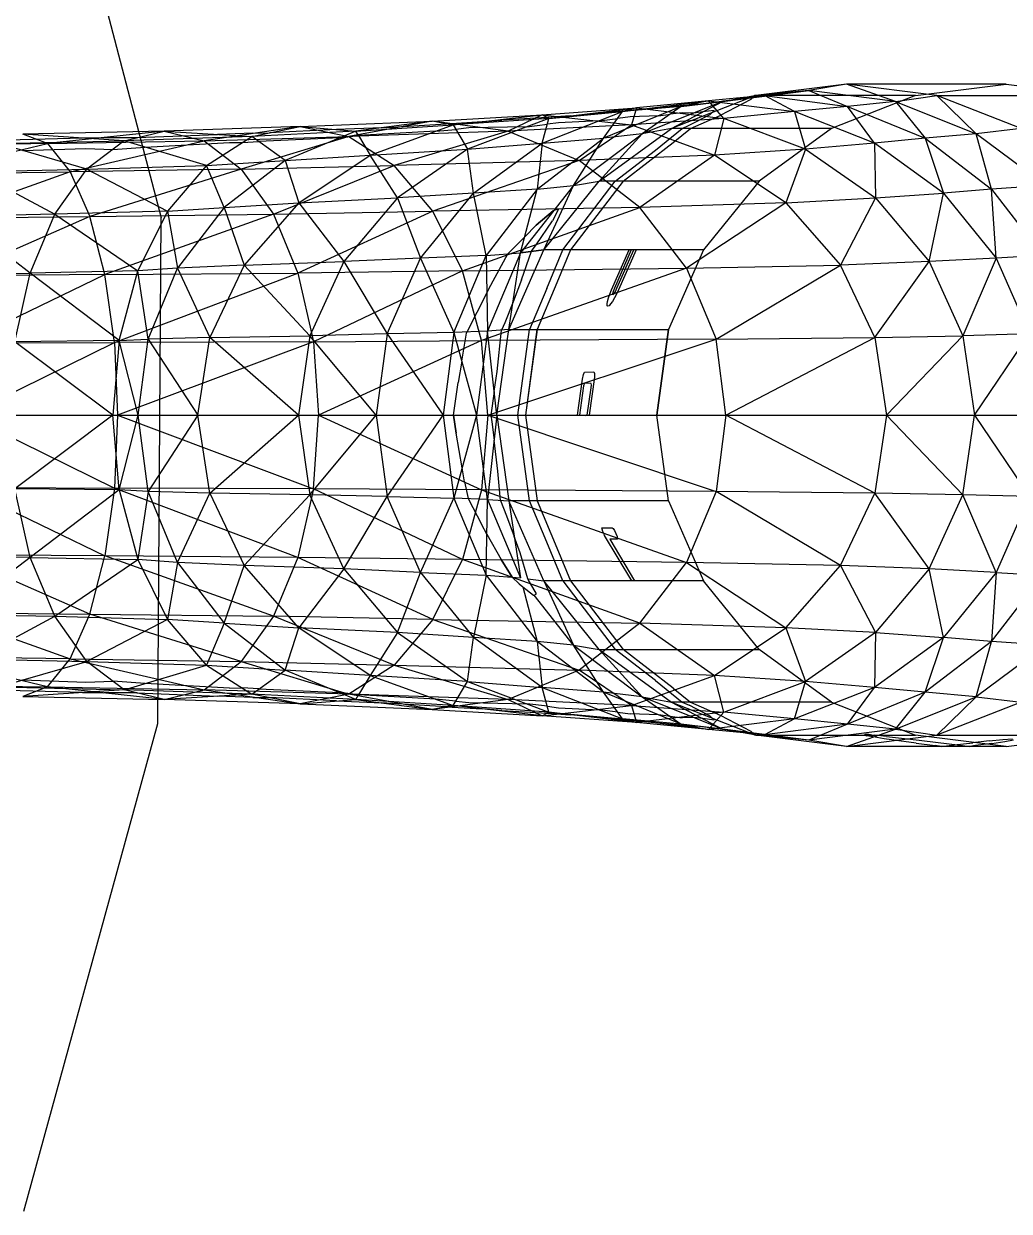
# Model space of a CAD drawing. Header units: inches. Extents: x 0 to 54693, y 0 to 31146.
# Drawn here: x 51080.1 to 51165, y 8378.4 to 8480.8 of the extents above; entities that cross this region are included whole.
import ezdxf

# ---------------------------------------------------------------- set-up
doc = ezdxf.new("R2010")
doc.units = ezdxf.units.IN
doc.header["$MEASUREMENT"] = 0
doc.layers.add('Added', color=3, linetype='Continuous')

msp = doc.modelspace()

# ---------------------------------------------------------------- linework, layer by layer
at = {"layer": 'Added', "linetype": 'Continuous', "lineweight": -2, "ltscale": 0.18}
for p, q in [((51080.93, 8506.25), (51091.94, 8464.07)), ((51150.97, 8475.59), (51143.17, 8474.62)), ((51150.97, 8475.59), (51147.75, 8475.05)), ((51155.2, 8474.1), (51150.97, 8475.59)), ((51164.73, 8475.59), (51150.97, 8475.59)), ((51158.76, 8474.62), (51150.97, 8475.59)), ((51156.94, 8474.62), (51164.73, 8475.59)), ((51164.73, 8475.59), (51172.52, 8474.62)), ((51143.17, 8474.62), (51135.91, 8471.77)), ((51136.74, 8473.67), (51143.91, 8474.61)), ((51143.91, 8474.61), (51139.09, 8474.14)), ((51140.31, 8474.1), (51147.75, 8475.05)), ((51143.91, 8474.61), (51140.31, 8474.1)), ((51140.31, 8474.1), (51143.05, 8474.6)), ((51143.21, 8474.6), (51141.31, 8474.23)), ((51142.74, 8474.26), (51143, 8474.55)), ((51143.05, 8474.6), (51143, 8474.55)), ((51143.17, 8474.62), (51143.05, 8474.6)), ((51143.05, 8474.6), (51143.21, 8474.6)), ((51143.21, 8474.6), (51143.05, 8474.6)), ((51147.75, 8475.05), (51143.17, 8474.62)), ((51156.94, 8474.62), (51143.17, 8474.62)), ((51147.75, 8475.05), (51143.91, 8474.61)), ((51143.91, 8474.61), (51151.07, 8473.67)), ((51146.5, 8473.22), (51143.91, 8474.61)), ((51147.75, 8475.05), (51151.07, 8473.67)), ((51155.2, 8474.1), (51147.75, 8475.05)), ((51156.94, 8474.62), (51149.68, 8471.77)), ((51155.2, 8474.1), (51158.76, 8474.62)), ((51158.76, 8474.62), (51172.52, 8474.62)), ((51158.76, 8474.62), (51162.15, 8471.3)), ((51166.02, 8471.77), (51158.76, 8474.62)), ((51124.77, 8472.95), (51132.88, 8473.54)), ((51125.35, 8472.64), (51132.88, 8473.54)), ((51131.95, 8473.29), (51129.31, 8473.06)), ((51136.74, 8473.67), (51130.06, 8470.92)), ((51131.67, 8473.22), (51139.09, 8474.14)), ((51136.74, 8473.67), (51131.67, 8473.22)), ((51132.88, 8473.54), (51131.67, 8473.22)), ((51133.23, 8473.41), (51131.95, 8473.29)), ((51132.88, 8473.54), (51132.45, 8472.07)), ((51139.09, 8474.14), (51132.88, 8473.54)), ((51132.88, 8473.54), (51140.42, 8472.64)), ((51133.23, 8473.41), (51135.69, 8473.64)), ((51140.31, 8474.1), (51133.38, 8471.3)), ((51136.74, 8473.67), (51133.38, 8471.3)), ((51137.26, 8473.77), (51135.69, 8473.64)), ((51135.91, 8471.77), (51140.31, 8474.1)), ((51139.09, 8474.14), (51136.74, 8473.67)), ((51136.74, 8473.67), (51140.31, 8474.1)), ((51138.17, 8473.86), (51137.26, 8473.77)), ((51138.17, 8473.86), (51140.32, 8474.12)), ((51139.59, 8473.31), (51138.59, 8473.19)), ((51140.42, 8472.64), (51139.09, 8474.14)), ((51139.09, 8474.14), (51146.5, 8473.22)), ((51139.59, 8473.31), (51139.39, 8473.13)), ((51142.74, 8474.26), (51140.09, 8472.89)), ((51140.91, 8474.18), (51140.32, 8474.12)), ((51141.31, 8474.23), (51140.91, 8474.18)), ((51151.07, 8473.67), (51146.5, 8473.22)), ((51155.2, 8474.1), (51151.07, 8473.67)), ((51151.07, 8473.67), (51157.75, 8470.92)), ((51153.4, 8470.51), (51151.07, 8473.67)), ((51155.2, 8474.1), (51157.75, 8470.92)), ((51155.2, 8474.1), (51162.15, 8471.3)), ((51103.92, 8471.93), (51115.27, 8472.4)), ((51115.27, 8472.4), (51108.1, 8471.08)), ((51115.27, 8472.4), (51108.72, 8471.54)), ((51115.27, 8472.4), (51124.77, 8472.95)), ((51116.49, 8472.18), (51115.27, 8472.4)), ((51121.83, 8471.54), (51115.27, 8472.4)), ((51116.49, 8472.18), (51119.59, 8472.36)), ((51117.09, 8472.07), (51124.77, 8472.95)), ((51125.35, 8472.64), (51117.09, 8472.07)), ((51125.35, 8472.64), (51118.32, 8469.99)), ((51119.59, 8472.36), (51121.3, 8472.49)), ((51125.19, 8472.72), (51121.3, 8472.49)), ((51124.77, 8472.95), (51121.83, 8471.54)), ((51124.77, 8470.51), (51131.67, 8473.22)), ((51124.77, 8472.95), (51132.45, 8472.07)), ((51125.35, 8472.64), (51124.77, 8472.95)), ((51124.77, 8470.51), (51125.35, 8472.64)), ((51127.16, 8472.85), (51125.19, 8472.72)), ((51126.16, 8472.26), (51125.21, 8472.13)), ((51125.35, 8472.64), (51131.67, 8473.22)), ((51129.66, 8472.43), (51126.16, 8472.26)), ((51127.16, 8472.85), (51129.31, 8473.06)), ((51129.66, 8472.43), (51131.27, 8472.63)), ((51130.06, 8470.92), (51131.67, 8473.22)), ((51132.34, 8472.78), (51131.27, 8472.63)), ((51134.78, 8472.86), (51132.34, 8472.78)), ((51140.42, 8472.64), (51132.45, 8472.07)), ((51134.78, 8472.86), (51135.62, 8472.97)), ((51135.62, 8472.97), (51135.78, 8472.99)), ((51136.83, 8473.13), (51135.78, 8472.99)), ((51137.82, 8473.09), (51136.83, 8473.13)), ((51137.44, 8472.04), (51139.25, 8472.97)), ((51137.53, 8471.77), (51140.09, 8472.89)), ((51138.59, 8473.19), (51137.82, 8473.09)), ((51139.39, 8473.13), (51139.25, 8472.97)), ((51140.42, 8472.64), (51139.61, 8469.48)), ((51146.5, 8473.22), (51140.42, 8472.64)), ((51147.45, 8469.99), (51140.42, 8472.64)), ((51146.5, 8473.22), (51147.45, 8469.99)), ((51153.4, 8470.51), (51146.5, 8473.22)), ((51092.18, 8471.55), (51080.02, 8471.29)), ((51088.74, 8470.71), (51080.02, 8471.29)), ((51082.13, 8470.47), (51080.02, 8471.29)), ((51092.18, 8471.55), (51082.13, 8470.47)), ((51088.74, 8470.71), (51092.18, 8471.55)), ((51089.85, 8470.98), (51096.78, 8471.26)), ((51103.92, 8471.93), (51092.18, 8471.55)), ((51092.18, 8471.55), (51099.74, 8471.08)), ((51092.18, 8471.55), (51095.63, 8470.71)), ((51103.92, 8471.93), (51095.63, 8470.71)), ((51099.83, 8471.37), (51096.78, 8471.26)), ((51099.74, 8471.08), (51103.92, 8471.93)), ((51108.72, 8471.54), (51099.74, 8471.08)), ((51099.83, 8471.37), (51101.26, 8471.39)), ((51107.03, 8471.67), (51101.26, 8471.39)), ((51108.72, 8471.54), (51102.61, 8469)), ((51103.92, 8471.93), (51108.72, 8471.54)), ((51103.92, 8471.93), (51108.1, 8471.08)), ((51110.94, 8471.83), (51107.03, 8471.67)), ((51121.83, 8471.54), (51108.1, 8471.08)), ((51108.72, 8471.54), (51117.09, 8472.07)), ((51108.94, 8471.16), (51108.72, 8471.54)), ((51115.59, 8471.53), (51108.94, 8471.16)), ((51109.94, 8469.48), (51117.09, 8472.07)), ((51110.94, 8471.83), (51111.38, 8471.86)), ((51111.38, 8471.86), (51116.49, 8472.18)), ((51121.83, 8471.54), (51112, 8468.59)), ((51115.59, 8471.53), (51117.32, 8471.69)), ((51117.09, 8472.07), (51116.49, 8472.18)), ((51117.09, 8472.07), (51118.32, 8469.99)), ((51118.44, 8471.82), (51117.32, 8471.69)), ((51123.44, 8471.92), (51118.44, 8471.82)), ((51132.45, 8472.07), (51121.83, 8471.54)), ((51121.83, 8471.54), (51127.94, 8469)), ((51123.44, 8471.92), (51125.21, 8472.13)), ((51127.45, 8466.85), (51133.38, 8471.3)), ((51127.94, 8469), (51132.45, 8472.07)), ((51129.68, 8467.23), (51135.91, 8471.77)), ((51133.38, 8471.3), (51129.68, 8467.23)), ((51133.38, 8471.3), (51130.06, 8470.92)), ((51132.45, 8472.07), (51139.61, 8469.48)), ((51135.91, 8471.77), (51133.38, 8471.3)), ((51134.52, 8469.89), (51136.82, 8471.77)), ((51149.68, 8471.77), (51135.91, 8471.77)), ((51136.06, 8470.57), (51137.53, 8471.77)), ((51136.82, 8471.77), (51137.44, 8472.04)), ((51149.68, 8471.77), (51143.45, 8467.23)), ((51162.15, 8471.3), (51157.75, 8470.92)), ((51166.02, 8471.77), (51162.15, 8471.3)), ((51163.48, 8466.54), (51162.15, 8471.3)), ((51168.13, 8466.85), (51162.15, 8471.3)), ((51082.13, 8470.47), (51069.53, 8470.26)), ((51071.36, 8467.86), (51082.13, 8470.47)), ((51077.91, 8470.47), (51088.74, 8470.71)), ((51085.52, 8468.26), (51077.91, 8470.47)), ((51078.72, 8470.78), (51085.16, 8470.95)), ((51082.13, 8470.47), (51095.63, 8470.71)), ((51082.13, 8470.47), (51084.1, 8468.04)), ((51084.1, 8468.04), (51095.63, 8470.71)), ((51085.16, 8470.95), (51086.99, 8470.98)), ((51088.74, 8470.71), (51085.52, 8468.26)), ((51086.99, 8470.98), (51089.85, 8470.98)), ((51099.74, 8471.08), (51088.74, 8470.71)), ((51095.84, 8468.59), (51088.74, 8470.71)), ((51090.57, 8470.17), (51097.81, 8470.57)), ((51095.63, 8470.71), (51108.1, 8471.08)), ((51095.63, 8470.71), (51098.84, 8468.26)), ((51095.84, 8468.59), (51099.74, 8471.08)), ((51097.81, 8470.57), (51098.91, 8470.55)), ((51108.1, 8471.08), (51098.84, 8468.26)), ((51098.91, 8470.55), (51100.35, 8470.64)), ((51102.61, 8469), (51099.74, 8471.08)), ((51107.32, 8470.95), (51100.35, 8470.64)), ((51107.32, 8470.95), (51108.91, 8471.15)), ((51108.1, 8471.08), (51112, 8468.59)), ((51108.91, 8471.15), (51108.94, 8471.16)), ((51108.94, 8471.16), (51109.94, 8469.48)), ((51118.32, 8469.99), (51124.77, 8470.51)), ((51118.84, 8466.2), (51124.77, 8470.51)), ((51124.33, 8466.54), (51130.06, 8470.92)), ((51124.77, 8470.51), (51124.33, 8466.54)), ((51124.77, 8470.51), (51130.06, 8470.92)), ((51127.45, 8466.85), (51130.06, 8470.92)), ((51131.73, 8467.23), (51136.06, 8470.57)), ((51153.4, 8470.51), (51147.45, 8469.99)), ((51157.75, 8470.92), (51153.4, 8470.51)), ((51153.4, 8470.51), (51153.48, 8465.78)), ((51159.34, 8466.2), (51153.4, 8470.51)), ((51157.75, 8470.92), (51163.48, 8466.54)), ((51157.75, 8470.92), (51159.34, 8466.2)), ((51079.99, 8469.87), (51085.43, 8470.04)), ((51085.43, 8470.04), (51087.76, 8469.97)), ((51087.76, 8469.97), (51090.57, 8470.17)), ((51102.61, 8469), (51109.94, 8469.48)), ((51103.79, 8465.37), (51109.94, 8469.48)), ((51109.94, 8469.48), (51118.32, 8469.99)), ((51112.29, 8465.78), (51109.94, 8469.48)), ((51118.32, 8469.99), (51112.29, 8465.78)), ((51118.84, 8466.2), (51118.32, 8469.99)), ((51139.61, 8469.48), (51127.94, 8469)), ((51131.06, 8467.23), (51134.52, 8469.89)), ((51139.61, 8469.48), (51133.18, 8464.97)), ((51147.45, 8469.99), (51139.61, 8469.48)), ((51145.75, 8465.37), (51139.61, 8469.48)), ((51147.45, 8469.99), (51145.75, 8465.37)), ((51147.45, 8469.99), (51153.48, 8465.78)), ((51075.95, 8468.04), (51085.52, 8468.26)), ((51082.77, 8464.37), (51085.52, 8468.26)), ((51098.84, 8468.26), (51084.1, 8468.04)), ((51085.52, 8468.26), (51095.84, 8468.59)), ((51085.52, 8468.26), (51092.49, 8464.64)), ((51098.84, 8468.26), (51085.79, 8464.19)), ((51095.84, 8468.59), (51092.49, 8464.64)), ((51095.84, 8468.59), (51102.61, 8469)), ((51097.36, 8464.97), (51095.84, 8468.59)), ((51102.61, 8469), (51097.36, 8464.97)), ((51098.84, 8468.26), (51112, 8468.59)), ((51098.84, 8468.26), (51101.6, 8464.37)), ((51101.6, 8464.37), (51112, 8468.59)), ((51102.61, 8469), (51103.79, 8465.37)), ((51127.94, 8469), (51112, 8468.59)), ((51115.34, 8464.64), (51112, 8468.59)), ((51127.94, 8469), (51115.34, 8464.64)), ((51133.18, 8464.97), (51127.94, 8469)), ((51071.36, 8467.86), (51084.1, 8468.04)), ((51084.1, 8468.04), (51072.93, 8464.04)), ((51075.95, 8468.04), (51082.77, 8464.37)), ((51084.1, 8468.04), (51085.79, 8464.19)), ((51124.9, 8461.32), (51129.68, 8467.23)), ((51126.54, 8461.32), (51131.06, 8467.23)), ((51131.73, 8467.23), (51127.2, 8461.32)), ((51127.45, 8466.85), (51129.68, 8467.23)), ((51143.45, 8467.23), (51129.68, 8467.23)), ((51143.45, 8467.23), (51138.66, 8461.32)), ((51118.84, 8466.2), (51112.29, 8465.78)), ((51114.29, 8460.59), (51118.84, 8466.2)), ((51124.33, 8466.54), (51118.84, 8466.2)), ((51119.93, 8460.83), (51118.84, 8466.2)), ((51124.33, 8466.54), (51119.93, 8460.83)), ((51127.45, 8466.85), (51122.9, 8461.05)), ((51122.9, 8461.05), (51124.33, 8466.54)), ((51124.33, 8466.54), (51127.45, 8466.85)), ((51124.9, 8461.32), (51127.45, 8466.85)), ((51153.48, 8465.78), (51159.34, 8466.2)), ((51158.11, 8460.29), (51159.34, 8466.2)), ((51163.48, 8466.54), (51159.34, 8466.2)), ((51159.34, 8466.2), (51163.89, 8460.59)), ((51168.13, 8466.85), (51163.48, 8466.54)), ((51163.89, 8460.59), (51163.48, 8466.54)), ((51163.48, 8466.54), (51167.88, 8460.83)), ((51097.36, 8464.97), (51103.79, 8465.37)), ((51103.79, 8465.37), (51099.08, 8460)), ((51103.79, 8465.37), (51112.29, 8465.78)), ((51103.79, 8465.37), (51107.66, 8460.29)), ((51112.29, 8465.78), (51107.66, 8460.29)), ((51112.29, 8465.78), (51114.29, 8460.59)), ((51145.75, 8465.37), (51133.18, 8464.97)), ((51145.75, 8465.37), (51137.21, 8459.72)), ((51145.75, 8465.37), (51153.48, 8465.78)), ((51145.75, 8465.37), (51150.46, 8460)), ((51153.48, 8465.78), (51150.46, 8460)), ((51153.48, 8465.78), (51158.11, 8460.29)), ((51072.93, 8464.04), (51085.79, 8464.19)), ((51085.79, 8464.19), (51074.14, 8459.06)), ((51082.77, 8464.37), (51074.26, 8464.19)), ((51080.65, 8459.3), (51074.26, 8464.19)), ((51080.65, 8459.3), (51082.77, 8464.37)), ((51092.49, 8464.64), (51082.77, 8464.37)), ((51082.77, 8464.37), (51089.93, 8459.49)), ((51085.79, 8464.19), (51101.6, 8464.37)), ((51087.08, 8459.17), (51085.79, 8464.19)), ((51101.6, 8464.37), (51087.08, 8459.17)), ((51092.49, 8464.64), (51089.93, 8459.49)), ((51091.65, 8420.47), (51091.94, 8464.07)), ((51092.49, 8464.64), (51097.36, 8464.97)), ((51092.49, 8464.64), (51093.34, 8459.72)), ((51097.36, 8464.97), (51093.34, 8459.72)), ((51097.36, 8464.97), (51099.08, 8460)), ((51101.6, 8464.37), (51115.34, 8464.64)), ((51101.6, 8464.37), (51103.72, 8459.3)), ((51115.34, 8464.64), (51103.72, 8459.3)), ((51133.18, 8464.97), (51115.34, 8464.64)), ((51117.91, 8459.49), (51115.34, 8464.64)), ((51117.91, 8459.49), (51133.18, 8464.97)), ((51125.7, 8464.68), (51124.25, 8463.43)), ((51124.25, 8463.43), (51125.7, 8464.68)), ((51126.16, 8464.81), (51125.66, 8463.8)), ((51125.76, 8464.7), (51125.7, 8464.68)), ((51126.16, 8464.81), (51125.76, 8464.7)), ((51137.21, 8459.72), (51133.18, 8464.97)), ((51123.26, 8462.43), (51124.25, 8463.43)), ((51124.25, 8461.73), (51125.66, 8463.8)), ((51123.26, 8462.43), (51121.97, 8461.14)), ((51119.93, 8460.83), (51122.9, 8461.05)), ((51122.9, 8461.05), (51120.06, 8454.3)), ((51121.97, 8461.14), (51121.81, 8460.97)), ((51121.89, 8454.43), (51124.9, 8461.32)), ((51121.89, 8454.43), (51122.9, 8461.05)), ((51124.9, 8461.32), (51122.9, 8461.05)), ((51122.9, 8461.05), (51124.9, 8461.32)), ((51122.99, 8458.73), (51123.84, 8461.18)), ((51123.84, 8461.18), (51124.25, 8461.73)), ((51138.66, 8461.32), (51124.9, 8461.32)), ((51125.16, 8457.98), (51126.54, 8461.32)), ((51127.2, 8461.32), (51126.03, 8458.47)), ((51130.74, 8457.87), (51132.25, 8461.32)), ((51132.44, 8461.32), (51130.98, 8457.99)), ((51131.2, 8457.99), (51132.66, 8461.32)), ((51132.85, 8461.32), (51131.34, 8457.87)), ((51138.66, 8461.32), (51135.66, 8454.43)), ((51099.08, 8460), (51093.34, 8459.72)), ((51099.08, 8460), (51096.12, 8453.75)), ((51099.08, 8460), (51107.66, 8460.29)), ((51104.75, 8453.9), (51099.08, 8460)), ((51107.66, 8460.29), (51104.75, 8453.9)), ((51114.29, 8460.59), (51107.66, 8460.29)), ((51107.66, 8460.29), (51111.42, 8454.06)), ((51111.42, 8454.06), (51114.29, 8460.59)), ((51119.93, 8460.83), (51114.29, 8460.59)), ((51114.29, 8460.59), (51117.16, 8454.18)), ((51117.16, 8454.18), (51119.93, 8460.83)), ((51119.93, 8460.83), (51120.06, 8454.3)), ((51120.17, 8457.96), (51121.81, 8460.97)), ((51137.21, 8459.72), (51150.46, 8460)), ((51139.74, 8453.61), (51150.46, 8460)), ((51158.11, 8460.29), (51150.46, 8460)), ((51153.43, 8453.75), (51150.46, 8460)), ((51153.43, 8453.75), (51158.11, 8460.29)), ((51163.89, 8460.59), (51158.11, 8460.29)), ((51158.11, 8460.29), (51161.01, 8453.9)), ((51163.89, 8460.59), (51161.01, 8453.9)), ((51167.88, 8460.83), (51163.89, 8460.59)), ((51163.89, 8460.59), (51166.75, 8454.06)), ((51072.96, 8459.17), (51080.65, 8459.3)), ((51087.08, 8459.17), (51074.14, 8459.06)), ((51074.89, 8453.27), (51087.08, 8459.17)), ((51079.32, 8453.39), (51080.65, 8459.3)), ((51089.93, 8459.49), (51080.65, 8459.3)), ((51088.31, 8453.49), (51080.65, 8459.3)), ((51087.08, 8459.17), (51103.72, 8459.3)), ((51087.9, 8453.32), (51087.08, 8459.17)), ((51087.9, 8453.32), (51103.72, 8459.3)), ((51088.31, 8453.49), (51089.93, 8459.49)), ((51093.34, 8459.72), (51089.93, 8459.49)), ((51090.81, 8453.61), (51089.93, 8459.49)), ((51090.81, 8453.61), (51093.34, 8459.72)), ((51093.34, 8459.72), (51096.12, 8453.75)), ((51117.91, 8459.49), (51103.72, 8459.3)), ((51103.72, 8459.3), (51105.05, 8453.39)), ((51117.91, 8459.49), (51105.05, 8453.39)), ((51117.91, 8459.49), (51137.21, 8459.72)), ((51119.53, 8453.49), (51117.91, 8459.49)), ((51137.21, 8459.72), (51119.53, 8453.49)), ((51137.21, 8459.72), (51139.74, 8453.61)), ((51120.17, 8457.96), (51119.99, 8457.61)), ((51122.99, 8458.73), (51122.26, 8456.83)), ((51125.16, 8457.98), (51123.66, 8454.43)), ((51126.03, 8458.47), (51124.32, 8454.43)), ((51130.98, 8457.99), (51130.88, 8457.72)), ((51131.07, 8457.72), (51131.2, 8457.99)), ((51119.99, 8457.61), (51118.26, 8454.22)), ((51130.39, 8456.86), (51130.47, 8457.16)), ((51130.47, 8457.16), (51130.59, 8457.5)), ((51130.59, 8457.5), (51130.74, 8457.87)), ((51130.99, 8457.16), (51130.81, 8456.86)), ((51130.88, 8457.72), (51130.83, 8457.52)), ((51130.83, 8457.52), (51130.86, 8457.45)), ((51130.86, 8457.45), (51130.95, 8457.52)), ((51130.95, 8457.52), (51131.07, 8457.72)), ((51131.17, 8457.5), (51130.99, 8457.16)), ((51131.34, 8457.87), (51131.17, 8457.5)), ((51122.26, 8456.83), (51121.54, 8455.02)), ((51130.35, 8456.64), (51130.39, 8456.86)), ((51130.36, 8456.49), (51130.35, 8456.64)), ((51130.42, 8456.44), (51130.36, 8456.49)), ((51130.52, 8456.49), (51130.42, 8456.44)), ((51130.65, 8456.64), (51130.52, 8456.49)), ((51130.81, 8456.86), (51130.65, 8456.64)), ((51121.54, 8455.02), (51121.27, 8454.39)), ((51096.12, 8453.75), (51104.75, 8453.9)), ((51104.75, 8453.9), (51103.76, 8447.05)), ((51111.42, 8454.06), (51104.75, 8453.9)), ((51110.45, 8447.05), (51104.75, 8453.9)), ((51111.42, 8454.06), (51110.45, 8447.05)), ((51117.16, 8454.18), (51111.42, 8454.06)), ((51111.42, 8454.06), (51116.22, 8447.05)), ((51117.16, 8454.18), (51116.22, 8447.05)), ((51120.06, 8454.3), (51117.16, 8454.18)), ((51117.16, 8454.18), (51119.11, 8447.05)), ((51117.84, 8451.72), (51118.24, 8454.12)), ((51118.24, 8454.12), (51118.26, 8454.22)), ((51120.06, 8454.3), (51119.11, 8447.05)), ((51121.89, 8454.43), (51120.06, 8454.3)), ((51120.86, 8447.05), (51120.06, 8454.3)), ((51120.86, 8447.05), (51121.89, 8454.43)), ((51120.87, 8450.83), (51121.27, 8454.39)), ((51121.89, 8454.43), (51135.66, 8454.43)), ((51122.67, 8447.05), (51123.66, 8454.43)), ((51124.32, 8454.43), (51123.33, 8447.05)), ((51123.34, 8447.05), (51124.33, 8454.43)), ((51124.33, 8454.43), (51135.66, 8454.43)), ((51134.63, 8447.05), (51135.66, 8454.43)), ((51135.66, 8454.43), (51134.63, 8447.05)), ((51153.43, 8453.75), (51161.01, 8453.9)), ((51161.01, 8453.9), (51154.44, 8447.05)), ((51166.75, 8454.06), (51161.01, 8453.9)), ((51161.01, 8453.9), (51162.01, 8447.05)), ((51162.01, 8447.05), (51166.75, 8454.06)), ((51074.89, 8453.27), (51087.9, 8453.32)), ((51075.15, 8447.05), (51087.9, 8453.32)), ((51088.31, 8453.49), (51079.32, 8453.39)), ((51087.76, 8447.05), (51079.32, 8453.39)), ((51088.31, 8453.49), (51087.76, 8447.05)), ((51105.05, 8453.39), (51087.9, 8453.32)), ((51087.9, 8453.32), (51088.18, 8447.05)), ((51105.05, 8453.39), (51088.18, 8447.05)), ((51088.31, 8453.49), (51090.81, 8453.61)), ((51089.94, 8447.05), (51088.31, 8453.49)), ((51089.94, 8447.05), (51090.81, 8453.61)), ((51096.12, 8453.75), (51090.81, 8453.61)), ((51090.81, 8453.61), (51095.1, 8447.05)), ((51095.1, 8447.05), (51096.12, 8453.75)), ((51103.76, 8447.05), (51096.12, 8453.75)), ((51105.05, 8453.39), (51119.53, 8453.49)), ((51105.05, 8453.39), (51105.5, 8447.05)), ((51119.53, 8453.49), (51105.5, 8447.05)), ((51139.74, 8453.61), (51119.53, 8453.49)), ((51120.08, 8447.05), (51119.53, 8453.49)), ((51120.08, 8447.05), (51139.74, 8453.61)), ((51139.74, 8453.61), (51153.43, 8453.75)), ((51140.6, 8447.05), (51139.74, 8453.61)), ((51140.6, 8447.05), (51153.43, 8453.75)), ((51153.43, 8453.75), (51154.44, 8447.05)), ((51117.84, 8451.72), (51117.53, 8449.87)), ((51120.64, 8449.09), (51120.87, 8450.83)), ((51128.32, 8450.55), (51128.42, 8450.77)), ((51128.42, 8450.77), (51129.2, 8450.79)), ((51129.2, 8450.79), (51129.26, 8450.66)), ((51117.12, 8447.05), (51117.53, 8449.87)), ((51127.81, 8447.05), (51128.24, 8450.16)), ((51128.24, 8450.16), (51128.32, 8450.55)), ((51128.42, 8449.82), (51128.33, 8449.58)), ((51128.99, 8449.78), (51128.42, 8449.82)), ((51129.26, 8450.33), (51128.81, 8447.05)), ((51129, 8449.67), (51128.99, 8449.78)), ((51129.26, 8450.66), (51129.26, 8450.33)), ((51120.64, 8449.09), (51120.35, 8447.05)), ((51128.33, 8449.58), (51127.97, 8447.05)), ((51128.65, 8447.05), (51128.98, 8449.41)), ((51128.98, 8449.41), (51129, 8449.67)), ((51026.92, 8447.05), (51194.83, 8447.05)), ((51075.15, 8447.05), (51087.9, 8440.77)), ((51087.76, 8447.05), (51079.32, 8440.71)), ((51088.31, 8440.61), (51087.76, 8447.05)), ((51088.18, 8447.05), (51087.9, 8440.77)), ((51088.18, 8447.05), (51105.05, 8440.71)), ((51088.31, 8440.61), (51089.94, 8447.05)), ((51090.81, 8440.49), (51089.94, 8447.05)), ((51095.1, 8447.05), (51090.81, 8440.49)), ((51096.12, 8440.34), (51095.1, 8447.05)), ((51096.12, 8440.34), (51103.76, 8447.05)), ((51103.76, 8447.05), (51104.75, 8440.19)), ((51104.75, 8440.19), (51110.45, 8447.05)), ((51105.05, 8440.71), (51105.5, 8447.05)), ((51105.5, 8447.05), (51119.53, 8440.61)), ((51110.45, 8447.05), (51111.42, 8440.04)), ((51111.42, 8440.04), (51116.22, 8447.05)), ((51116.22, 8447.05), (51117.16, 8439.91)), ((51117.12, 8447.05), (51117.35, 8445.5)), ((51117.35, 8445.5), (51117.12, 8447.05)), ((51119.11, 8447.05), (51117.16, 8439.91)), ((51120.06, 8439.8), (51119.11, 8447.05)), ((51120.08, 8447.05), (51119.53, 8440.61)), ((51120.86, 8447.05), (51120.06, 8439.8)), ((51120.08, 8447.05), (51139.74, 8440.49)), ((51120.35, 8447.05), (51120.43, 8446.47)), ((51120.86, 8447.05), (51121.89, 8439.66)), ((51123.66, 8439.66), (51122.67, 8447.05)), ((51123.33, 8447.05), (51128.49, 8447.03)), ((51123.33, 8447.05), (51124.32, 8439.66)), ((51128.49, 8447.03), (51123.34, 8447.05)), ((51134.63, 8447.05), (51128.49, 8447.03)), ((51135.66, 8439.66), (51134.63, 8447.05)), ((51140.6, 8447.05), (51139.74, 8440.49)), ((51153.43, 8440.34), (51140.6, 8447.05)), ((51154.44, 8447.05), (51153.43, 8440.34)), ((51154.44, 8447.05), (51161.01, 8440.19)), ((51161.01, 8440.19), (51162.01, 8447.05)), ((51162.01, 8447.05), (51166.75, 8440.04)), ((51120.43, 8446.47), (51120.63, 8444.89)), ((51117.88, 8442.52), (51117.35, 8445.5)), ((51120.94, 8442.22), (51120.63, 8444.89)), ((51118.08, 8441.32), (51117.88, 8442.52)), ((51121.16, 8439.71), (51120.94, 8442.22)), ((51074.89, 8440.83), (51087.08, 8434.92)), ((51074.89, 8440.83), (51087.9, 8440.77)), ((51088.31, 8440.61), (51079.32, 8440.71)), ((51080.65, 8434.8), (51079.32, 8440.71)), ((51088.31, 8440.61), (51080.65, 8434.8)), ((51087.9, 8440.77), (51087.08, 8434.92)), ((51103.72, 8434.8), (51087.9, 8440.77)), ((51105.05, 8440.71), (51087.9, 8440.77)), ((51088.31, 8440.61), (51089.93, 8434.61)), ((51090.81, 8440.49), (51088.31, 8440.61)), ((51105.05, 8440.71), (51103.72, 8434.8)), ((51117.91, 8434.61), (51105.05, 8440.71)), ((51119.53, 8440.61), (51105.05, 8440.71)), ((51119.53, 8440.61), (51117.91, 8434.61)), ((51118.08, 8441.32), (51118.39, 8439.87)), ((51119.53, 8440.61), (51137.21, 8434.37)), ((51139.74, 8440.49), (51119.53, 8440.61)), ((51090.81, 8440.49), (51089.93, 8434.61)), ((51093.34, 8434.37), (51090.81, 8440.49)), ((51096.12, 8440.34), (51090.81, 8440.49)), ((51093.34, 8434.37), (51096.12, 8440.34)), ((51104.75, 8440.19), (51096.12, 8440.34)), ((51096.12, 8440.34), (51099.08, 8434.09)), ((51104.75, 8440.19), (51099.08, 8434.09)), ((51107.66, 8433.8), (51104.75, 8440.19)), ((51111.42, 8440.04), (51104.75, 8440.19)), ((51107.66, 8433.8), (51111.42, 8440.04)), ((51111.42, 8440.04), (51117.16, 8439.91)), ((51114.29, 8433.5), (51111.42, 8440.04)), ((51114.29, 8433.5), (51117.16, 8439.91)), ((51120.06, 8439.8), (51117.16, 8439.91)), ((51117.16, 8439.91), (51119.93, 8433.27)), ((51118.39, 8439.87), (51119.56, 8437.6)), ((51119.93, 8433.27), (51120.06, 8439.8)), ((51120.06, 8439.8), (51121.89, 8439.66)), ((51120.06, 8439.8), (51122.9, 8433.04)), ((51121.16, 8439.71), (51121.7, 8438.37)), ((51135.66, 8439.66), (51121.89, 8439.66)), ((51121.89, 8439.66), (51122.9, 8433.04)), ((51124.9, 8432.77), (51121.89, 8439.66)), ((51125.16, 8436.11), (51123.66, 8439.66)), ((51124.32, 8439.66), (51126.03, 8435.62)), ((51135.66, 8439.66), (51138.66, 8432.77)), ((51139.74, 8440.49), (51137.21, 8434.37)), ((51153.43, 8440.34), (51139.74, 8440.49)), ((51150.46, 8434.09), (51139.74, 8440.49)), ((51150.46, 8434.09), (51153.43, 8440.34)), ((51161.01, 8440.19), (51153.43, 8440.34)), ((51158.11, 8433.8), (51153.43, 8440.34)), ((51158.11, 8433.8), (51161.01, 8440.19)), ((51166.75, 8440.04), (51161.01, 8440.19)), ((51163.89, 8433.5), (51161.01, 8440.19)), ((51166.75, 8440.04), (51163.89, 8433.5)), ((51120, 8436.81), (51119.56, 8437.6)), ((51121.7, 8438.37), (51122.36, 8436.59)), ((51120, 8436.81), (51121.23, 8434.61)), ((51122.86, 8435.2), (51122.36, 8436.59)), ((51129.91, 8437.34), (51130.8, 8437.35)), ((51129.92, 8437.22), (51129.91, 8437.34)), ((51129.99, 8437.02), (51129.92, 8437.22)), ((51130.09, 8436.79), (51129.99, 8437.02)), ((51130.14, 8436.69), (51130.09, 8436.79)), ((51132.48, 8432.77), (51130.14, 8436.69)), ((51130.8, 8437.35), (51130.88, 8437.29)), ((51130.88, 8437.29), (51131, 8437.11)), ((51131, 8437.11), (51131.12, 8436.86)), ((51131.12, 8436.86), (51131.22, 8436.61)), ((51131.22, 8436.61), (51131.26, 8436.42)), ((51126.54, 8432.77), (51125.16, 8436.11)), ((51126.03, 8435.62), (51127.2, 8432.77)), ((51131.25, 8436.37), (51130.59, 8436.36)), ((51130.59, 8436.36), (51132.73, 8432.77)), ((51131.26, 8436.42), (51131.25, 8436.37)), ((51080.65, 8434.8), (51072.96, 8434.92)), ((51087.08, 8434.92), (51074.14, 8435.03)), ((51085.79, 8429.9), (51074.14, 8435.03)), ((51080.65, 8434.8), (51074.26, 8429.9)), ((51080.65, 8434.8), (51089.93, 8434.61)), ((51082.77, 8429.72), (51080.65, 8434.8)), ((51082.77, 8429.72), (51089.93, 8434.61)), ((51085.79, 8429.9), (51087.08, 8434.92)), ((51103.72, 8434.8), (51087.08, 8434.92)), ((51101.6, 8429.72), (51087.08, 8434.92)), ((51093.34, 8434.37), (51089.93, 8434.61)), ((51089.93, 8434.61), (51092.49, 8429.45)), ((51103.72, 8434.8), (51101.6, 8429.72)), ((51117.91, 8434.61), (51103.72, 8434.8)), ((51115.34, 8429.45), (51103.72, 8434.8)), ((51115.34, 8429.45), (51117.91, 8434.61)), ((51137.21, 8434.37), (51117.91, 8434.61)), ((51133.18, 8429.12), (51117.91, 8434.61)), ((51121.23, 8434.61), (51122.19, 8433.1)), ((51122.19, 8433.1), (51121.23, 8434.61)), ((51123.52, 8432.96), (51122.86, 8435.2)), ((51093.34, 8434.37), (51092.49, 8429.45)), ((51099.08, 8434.09), (51093.34, 8434.37)), ((51093.34, 8434.37), (51097.36, 8429.12)), ((51097.36, 8429.12), (51099.08, 8434.09)), ((51107.66, 8433.8), (51099.08, 8434.09)), ((51103.79, 8428.73), (51099.08, 8434.09)), ((51107.66, 8433.8), (51103.79, 8428.73)), ((51107.66, 8433.8), (51112.29, 8428.31)), ((51114.29, 8433.5), (51107.66, 8433.8)), ((51112.29, 8428.31), (51114.29, 8433.5)), ((51114.29, 8433.5), (51119.93, 8433.27)), ((51114.29, 8433.5), (51118.84, 8427.89)), ((51133.18, 8429.12), (51137.21, 8434.37)), ((51137.21, 8434.37), (51145.75, 8428.73)), ((51150.46, 8434.09), (51137.21, 8434.37)), ((51145.75, 8428.73), (51150.46, 8434.09)), ((51158.11, 8433.8), (51150.46, 8434.09)), ((51150.46, 8434.09), (51153.48, 8428.31)), ((51158.11, 8433.8), (51153.48, 8428.31)), ((51159.34, 8427.89), (51158.11, 8433.8)), ((51163.89, 8433.5), (51158.11, 8433.8)), ((51163.89, 8433.5), (51159.34, 8427.89)), ((51163.89, 8433.5), (51163.48, 8427.56)), ((51163.89, 8433.5), (51167.88, 8433.27)), ((51119.93, 8433.27), (51118.84, 8427.89)), ((51119.93, 8433.27), (51122.9, 8433.04)), ((51119.93, 8433.27), (51124.33, 8427.56)), ((51122.19, 8433.1), (51122.77, 8432.53)), ((51122.77, 8432.53), (51123.11, 8432.26)), ((51123.56, 8432.9), (51123.52, 8432.96)), ((51123.52, 8432.96), (51124.9, 8432.77)), ((51124.27, 8431.65), (51123.56, 8432.9)), ((51124.9, 8432.77), (51127.45, 8427.24)), ((51129.68, 8426.86), (51124.9, 8432.77)), ((51138.66, 8432.77), (51124.9, 8432.77)), ((51126.54, 8432.77), (51131.06, 8426.86)), ((51127.2, 8432.77), (51131.73, 8426.86)), ((51143.45, 8426.86), (51138.66, 8432.77)), ((51163.48, 8427.56), (51167.88, 8433.27)), ((51123.11, 8432.26), (51124.33, 8427.56)), ((51123.11, 8432.26), (51124.01, 8431.53)), ((51124.01, 8431.53), (51124.07, 8431.55)), ((51124.07, 8431.55), (51124.27, 8431.65)), ((51127.45, 8427.24), (51124.07, 8431.55)), ((51072.93, 8430.05), (51084.1, 8426.05)), ((51072.93, 8430.05), (51085.79, 8429.9)), ((51074.26, 8429.9), (51082.77, 8429.72)), ((51075.95, 8426.05), (51082.77, 8429.72)), ((51082.77, 8429.72), (51092.49, 8429.45)), ((51085.52, 8425.83), (51082.77, 8429.72)), ((51084.1, 8426.05), (51085.79, 8429.9)), ((51092.49, 8429.45), (51085.52, 8425.83)), ((51085.79, 8429.9), (51101.6, 8429.72)), ((51098.84, 8425.83), (51085.79, 8429.9)), ((51095.84, 8425.5), (51092.49, 8429.45)), ((51097.36, 8429.12), (51092.49, 8429.45)), ((51101.6, 8429.72), (51098.84, 8425.83)), ((51115.34, 8429.45), (51101.6, 8429.72)), ((51112, 8425.5), (51101.6, 8429.72)), ((51115.34, 8429.45), (51112, 8425.5)), ((51115.34, 8429.45), (51133.18, 8429.12)), ((51115.34, 8429.45), (51127.94, 8425.09)), ((51097.36, 8429.12), (51095.84, 8425.5)), ((51097.36, 8429.12), (51103.79, 8428.73)), ((51097.36, 8429.12), (51102.61, 8425.09)), ((51102.61, 8425.09), (51103.79, 8428.73)), ((51109.94, 8424.61), (51103.79, 8428.73)), ((51112.29, 8428.31), (51103.79, 8428.73)), ((51112.29, 8428.31), (51109.94, 8424.61)), ((51112.29, 8428.31), (51118.32, 8424.1)), ((51118.84, 8427.89), (51112.29, 8428.31)), ((51133.18, 8429.12), (51127.94, 8425.09)), ((51133.18, 8429.12), (51139.61, 8424.61)), ((51145.75, 8428.73), (51133.18, 8429.12)), ((51139.61, 8424.61), (51145.75, 8428.73)), ((51153.48, 8428.31), (51145.75, 8428.73)), ((51145.75, 8428.73), (51147.45, 8424.1)), ((51153.48, 8428.31), (51147.45, 8424.1)), ((51153.48, 8428.31), (51153.4, 8423.58)), ((51153.48, 8428.31), (51159.34, 8427.89)), ((51118.32, 8424.1), (51118.84, 8427.89)), ((51124.33, 8427.56), (51118.84, 8427.89)), ((51124.77, 8423.58), (51118.84, 8427.89)), ((51127.45, 8427.24), (51124.33, 8427.56)), ((51130.06, 8423.18), (51124.33, 8427.56)), ((51124.33, 8427.56), (51124.77, 8423.58)), ((51127.45, 8427.24), (51133.38, 8422.79)), ((51130.06, 8423.18), (51127.45, 8427.24)), ((51127.45, 8427.24), (51129.68, 8426.86)), ((51159.34, 8427.89), (51153.4, 8423.58)), ((51157.75, 8423.18), (51159.34, 8427.89)), ((51163.48, 8427.56), (51157.75, 8423.18)), ((51163.48, 8427.56), (51159.34, 8427.89)), ((51162.15, 8422.79), (51163.48, 8427.56)), ((51168.13, 8427.24), (51162.15, 8422.79)), ((51168.13, 8427.24), (51163.48, 8427.56)), ((51082.13, 8423.63), (51071.36, 8426.23)), ((51084.1, 8426.05), (51071.36, 8426.23)), ((51129.68, 8426.86), (51143.45, 8426.86)), ((51133.38, 8422.79), (51129.68, 8426.86)), ((51129.68, 8426.86), (51135.91, 8422.33)), ((51134.52, 8424.2), (51131.06, 8426.86)), ((51136.06, 8423.53), (51131.73, 8426.86)), ((51149.68, 8422.33), (51143.45, 8426.86)), ((51075.95, 8426.05), (51085.52, 8425.83)), ((51077.91, 8423.63), (51085.52, 8425.83)), ((51082.13, 8423.63), (51084.1, 8426.05)), ((51084.1, 8426.05), (51095.63, 8423.38)), ((51084.1, 8426.05), (51098.84, 8425.83)), ((51088.74, 8423.38), (51085.52, 8425.83)), ((51085.52, 8425.83), (51095.84, 8425.5)), ((51088.74, 8423.38), (51095.84, 8425.5)), ((51095.63, 8423.38), (51098.84, 8425.83)), ((51095.84, 8425.5), (51099.74, 8423.02)), ((51095.84, 8425.5), (51102.61, 8425.09)), ((51098.84, 8425.83), (51112, 8425.5)), ((51098.84, 8425.83), (51108.1, 8423.02)), ((51112, 8425.5), (51108.1, 8423.02)), ((51112, 8425.5), (51127.94, 8425.09)), ((51112, 8425.5), (51121.83, 8422.56)), ((51079.99, 8424.23), (51085.43, 8424.05)), ((51099.74, 8423.02), (51102.61, 8425.09)), ((51109.94, 8424.61), (51102.61, 8425.09)), ((51108.72, 8422.56), (51102.61, 8425.09)), ((51109.94, 8424.61), (51108.94, 8422.94)), ((51118.32, 8424.1), (51109.94, 8424.61)), ((51109.94, 8424.61), (51117.09, 8422.02)), ((51127.94, 8425.09), (51121.83, 8422.56)), ((51132.45, 8422.02), (51127.94, 8425.09)), ((51139.61, 8424.61), (51127.94, 8425.09)), ((51132.45, 8422.02), (51139.61, 8424.61)), ((51134.52, 8424.2), (51136.82, 8422.33)), ((51140.42, 8421.46), (51139.61, 8424.61)), ((51147.45, 8424.1), (51139.61, 8424.61)), ((51069.53, 8423.83), (51082.13, 8423.63)), ((51077.91, 8423.63), (51088.74, 8423.38)), ((51085.16, 8423.14), (51078.72, 8423.31)), ((51082.13, 8423.63), (51080.02, 8422.8)), ((51088.74, 8423.38), (51080.02, 8422.8)), ((51082.13, 8423.63), (51095.63, 8423.38)), ((51092.18, 8422.55), (51082.13, 8423.63)), ((51085.16, 8423.14), (51086.99, 8423.11)), ((51085.43, 8424.05), (51087.76, 8424.12)), ((51090.57, 8423.93), (51087.76, 8424.12)), ((51092.18, 8422.55), (51088.74, 8423.38)), ((51099.74, 8423.02), (51088.74, 8423.38)), ((51097.81, 8423.52), (51090.57, 8423.93)), ((51092.18, 8422.55), (51095.63, 8423.38)), ((51095.63, 8423.38), (51103.92, 8422.17)), ((51108.1, 8423.02), (51095.63, 8423.38)), ((51097.81, 8423.52), (51098.91, 8423.55)), ((51100.35, 8423.46), (51098.91, 8423.55)), ((51100.35, 8423.46), (51107.32, 8423.14)), ((51108.91, 8422.94), (51107.32, 8423.14)), ((51117.09, 8422.02), (51118.32, 8424.1)), ((51118.32, 8424.1), (51124.77, 8423.58)), ((51118.32, 8424.1), (51125.35, 8421.46)), ((51124.77, 8423.58), (51131.67, 8420.88)), ((51130.06, 8423.18), (51124.77, 8423.58)), ((51125.35, 8421.46), (51124.77, 8423.58)), ((51136.74, 8420.42), (51130.06, 8423.18)), ((51131.67, 8420.88), (51130.06, 8423.18)), ((51133.38, 8422.79), (51130.06, 8423.18)), ((51136.06, 8423.53), (51137.53, 8422.33)), ((51140.42, 8421.46), (51147.45, 8424.1)), ((51146.5, 8420.88), (51147.45, 8424.1)), ((51153.4, 8423.58), (51146.5, 8420.88)), ((51153.4, 8423.58), (51147.45, 8424.1)), ((51151.07, 8420.42), (51153.4, 8423.58)), ((51157.75, 8423.18), (51151.07, 8420.42)), ((51157.75, 8423.18), (51153.4, 8423.58)), ((51155.2, 8420), (51157.75, 8423.18)), ((51162.15, 8422.79), (51157.75, 8423.18)), ((51080.02, 8422.8), (51092.18, 8422.55)), ((51089.85, 8423.11), (51086.99, 8423.11)), ((51089.85, 8423.11), (51096.78, 8422.83)), ((51099.74, 8423.02), (51092.18, 8422.55)), ((51103.92, 8422.17), (51092.18, 8422.55)), ((51099.83, 8422.72), (51096.78, 8422.83)), ((51108.72, 8422.56), (51099.74, 8423.02)), ((51103.92, 8422.17), (51099.74, 8423.02)), ((51099.83, 8422.72), (51101.26, 8422.71)), ((51107.03, 8422.42), (51101.26, 8422.71)), ((51108.1, 8423.02), (51103.92, 8422.17)), ((51103.92, 8422.17), (51108.72, 8422.56)), ((51103.92, 8422.17), (51115.27, 8421.69)), ((51107.03, 8422.42), (51110.94, 8422.27)), ((51121.83, 8422.56), (51108.1, 8423.02)), ((51115.27, 8421.69), (51108.1, 8423.02)), ((51108.72, 8422.56), (51108.94, 8422.94)), ((51108.72, 8422.56), (51115.27, 8421.69)), ((51117.09, 8422.02), (51108.72, 8422.56)), ((51108.94, 8422.94), (51108.91, 8422.94)), ((51115.59, 8422.57), (51108.94, 8422.94)), ((51111.38, 8422.23), (51110.94, 8422.27)), ((51116.49, 8421.91), (51111.38, 8422.23)), ((51121.83, 8422.56), (51115.27, 8421.69)), ((51117.32, 8422.4), (51115.59, 8422.57)), ((51117.32, 8422.4), (51118.44, 8422.28)), ((51118.44, 8422.28), (51123.44, 8422.17)), ((51121.83, 8422.56), (51124.77, 8421.14)), ((51132.45, 8422.02), (51121.83, 8422.56)), ((51125.21, 8421.96), (51123.44, 8422.17)), ((51133.38, 8422.79), (51136.74, 8420.42)), ((51140.31, 8420), (51133.38, 8422.79)), ((51133.38, 8422.79), (51135.91, 8422.33)), ((51149.68, 8422.33), (51135.91, 8422.33)), ((51135.91, 8422.33), (51140.31, 8420)), ((51135.91, 8422.33), (51143.17, 8419.47)), ((51136.82, 8422.33), (51137.44, 8422.05)), ((51137.53, 8422.33), (51140.09, 8421.2)), ((51149.68, 8422.33), (51156.94, 8419.47)), ((51155.2, 8420), (51162.15, 8422.79)), ((51162.15, 8422.79), (51158.76, 8419.47)), ((51166.02, 8422.33), (51158.76, 8419.47)), ((51162.15, 8422.79), (51166.02, 8422.33)), ((51117.09, 8422.02), (51115.27, 8421.69)), ((51115.27, 8421.69), (51124.77, 8421.14)), ((51116.49, 8421.91), (51117.09, 8422.02)), ((51116.49, 8421.91), (51119.59, 8421.74)), ((51125.35, 8421.46), (51117.09, 8422.02)), ((51124.77, 8421.14), (51117.09, 8422.02)), ((51121.3, 8421.61), (51119.59, 8421.74)), ((51121.3, 8421.61), (51125.19, 8421.37)), ((51124.77, 8421.14), (51132.45, 8422.02)), ((51124.77, 8421.14), (51125.19, 8421.37)), ((51132.88, 8420.56), (51124.77, 8421.14)), ((51125.35, 8421.46), (51125.19, 8421.37)), ((51125.19, 8421.37), (51127.16, 8421.24)), ((51125.21, 8421.96), (51126.16, 8421.83)), ((51132.88, 8420.56), (51125.35, 8421.46)), ((51125.35, 8421.46), (51131.67, 8420.88)), ((51126.16, 8421.83), (51129.66, 8421.67)), ((51129.31, 8421.03), (51127.16, 8421.24)), ((51131.27, 8421.46), (51129.66, 8421.67)), ((51131.27, 8421.46), (51132.34, 8421.32)), ((51134.78, 8421.23), (51132.34, 8421.32)), ((51132.45, 8422.02), (51140.42, 8421.46)), ((51132.45, 8422.02), (51132.88, 8420.56)), ((51140.42, 8421.46), (51132.88, 8420.56)), ((51135.62, 8421.12), (51134.78, 8421.23)), ((51135.78, 8421.1), (51135.62, 8421.12)), ((51135.78, 8421.1), (51136.83, 8420.96)), ((51139.25, 8421.12), (51137.44, 8422.05)), ((51140.42, 8421.46), (51139.09, 8419.96)), ((51139.39, 8420.96), (51139.25, 8421.12)), ((51140.09, 8421.2), (51142.74, 8419.83)), ((51146.5, 8420.88), (51140.42, 8421.46)), ((51080.1, 8378.44), (51091.65, 8420.47)), ((51129.31, 8421.03), (51131.95, 8420.8)), ((51136.74, 8420.42), (51131.67, 8420.88)), ((51139.09, 8419.96), (51131.67, 8420.88)), ((51131.67, 8420.88), (51132.88, 8420.56)), ((51131.95, 8420.8), (51133.23, 8420.68)), ((51139.09, 8419.96), (51132.88, 8420.56)), ((51133.23, 8420.68), (51135.69, 8420.45)), ((51135.69, 8420.45), (51137.26, 8420.32)), ((51136.74, 8420.42), (51139.09, 8419.96)), ((51143.91, 8419.49), (51136.74, 8420.42)), ((51140.31, 8420), (51136.74, 8420.42)), ((51137.82, 8421), (51136.83, 8420.96)), ((51137.26, 8420.32), (51138.17, 8420.24)), ((51138.59, 8420.91), (51137.82, 8421)), ((51140.32, 8419.98), (51138.17, 8420.24)), ((51139.59, 8420.78), (51138.59, 8420.91)), ((51146.5, 8420.88), (51139.09, 8419.96)), ((51139.39, 8420.96), (51139.59, 8420.78)), ((51139.59, 8420.78), (51139.39, 8420.96)), ((51146.5, 8420.88), (51143.91, 8419.49)), ((51151.07, 8420.42), (51143.91, 8419.49)), ((51151.07, 8420.42), (51146.5, 8420.88)), ((51151.07, 8420.42), (51147.75, 8419.04)), ((51155.2, 8420), (51151.07, 8420.42)), ((51143.91, 8419.49), (51139.09, 8419.96)), ((51147.75, 8419.04), (51140.31, 8420)), ((51140.31, 8420), (51143.91, 8419.49)), ((51143.05, 8419.5), (51140.31, 8420)), ((51140.32, 8419.98), (51140.91, 8419.91)), ((51140.91, 8419.91), (51141.31, 8419.87)), ((51143.21, 8419.5), (51141.31, 8419.87)), ((51143, 8419.54), (51142.74, 8419.83)), ((51143, 8419.54), (51143.05, 8419.5)), ((51143.21, 8419.5), (51143.05, 8419.5)), ((51143.05, 8419.5), (51143.17, 8419.47)), ((51143.17, 8419.47), (51156.94, 8419.47)), ((51150.97, 8418.5), (51143.17, 8419.47)), ((51147.75, 8419.04), (51143.17, 8419.47)), ((51147.75, 8419.04), (51143.91, 8419.49)), ((51155.2, 8420), (51147.75, 8419.04)), ((51150.97, 8418.5), (51147.75, 8419.04)), ((51150.97, 8418.5), (51155.2, 8420)), ((51150.97, 8418.5), (51158.76, 8419.47)), ((51152.78, 8419.56), (51152.54, 8419.53)), ((51152.54, 8419.53), (51152.59, 8419.47)), ((51152.59, 8419.47), (51152.71, 8419.43)), ((51153.29, 8419.32), (51152.71, 8419.43)), ((51153.16, 8419.47), (51152.78, 8419.56)), ((51153.16, 8419.47), (51153.42, 8419.46)), ((51154.24, 8419.17), (51153.29, 8419.32)), ((51154.43, 8419.36), (51153.42, 8419.46)), ((51155.5, 8418.99), (51154.24, 8419.17)), ((51154.43, 8419.36), (51155.73, 8419.22)), ((51155.2, 8420), (51158.76, 8419.47)), ((51155.73, 8419.22), (51157.25, 8419.05)), ((51164.73, 8418.5), (51156.94, 8419.47)), ((51157.25, 8419.05), (51158.89, 8418.85)), ((51158.76, 8419.47), (51172.52, 8419.47)), ((51163.28, 8418.98), (51164.45, 8419.1)), ((51164.45, 8419.1), (51165.28, 8419.17)), ((51164.61, 8418.93), (51165.38, 8419.06)), ((51164.73, 8418.5), (51172.52, 8419.47)), ((51164.73, 8418.5), (51150.97, 8418.5)), ((51156.99, 8418.78), (51155.5, 8418.99)), ((51156.99, 8418.78), (51158.61, 8418.57)), ((51159.18, 8418.5), (51158.61, 8418.57)), ((51158.89, 8418.85), (51160.54, 8418.64)), ((51159.18, 8418.5), (51160.27, 8418.64)), ((51160.27, 8418.64), (51161.86, 8418.82)), ((51160.54, 8418.64), (51161.61, 8418.5)), ((51162.11, 8418.57), (51161.61, 8418.5)), ((51163.28, 8418.98), (51161.86, 8418.82)), ((51163.5, 8418.76), (51162.11, 8418.57)), ((51163.5, 8418.76), (51164.61, 8418.93))]:
    msp.add_line(p, q, dxfattribs=at)

doc.saveas('drawing.dxf')
